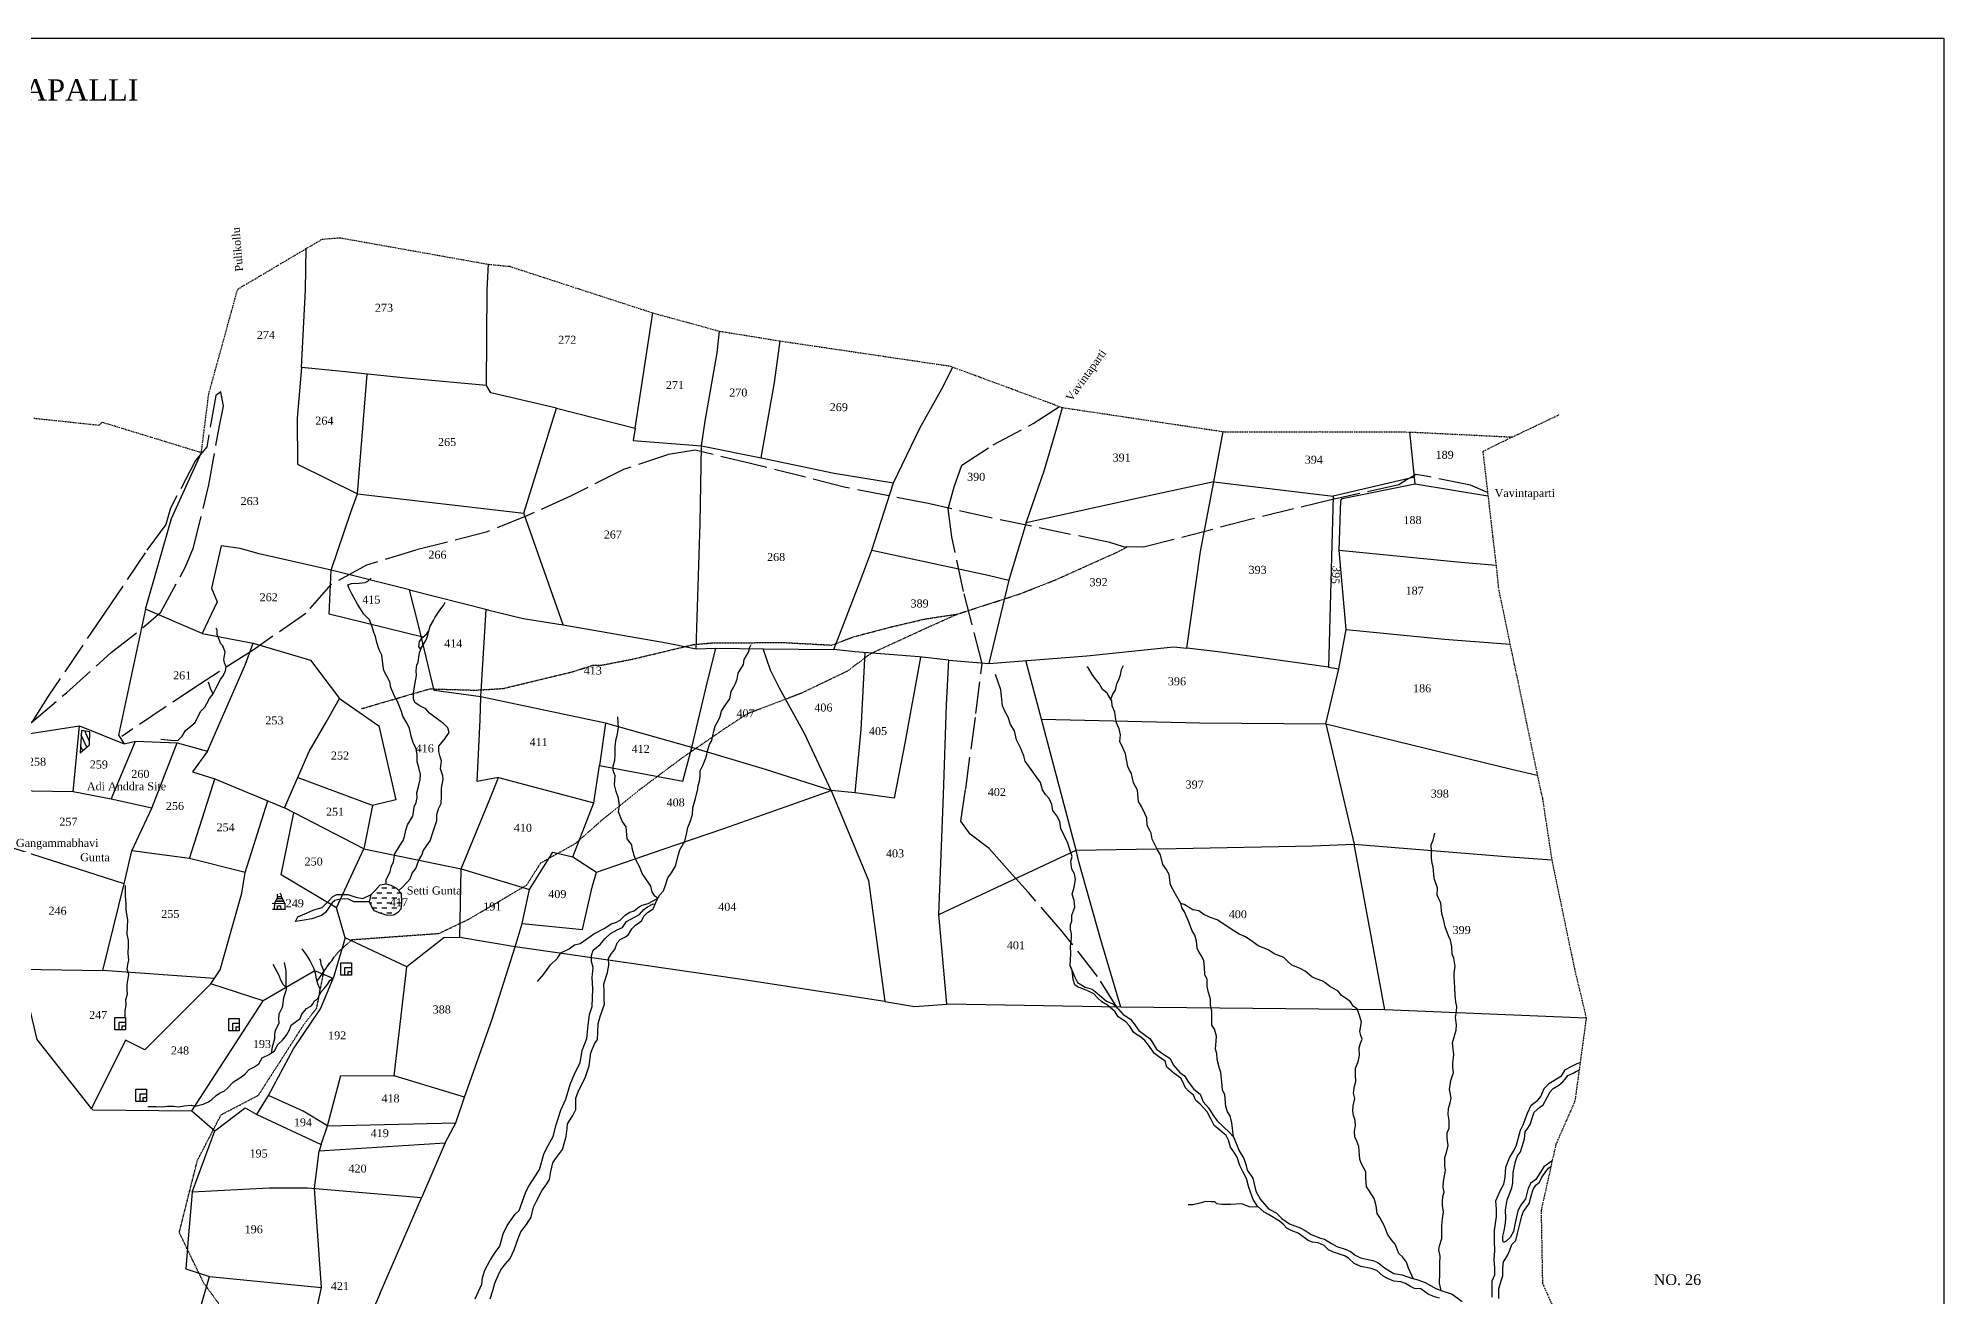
# Model space of a CAD drawing. Header units: millimetres. Extents: x 497 to 2247, y -457 to 1031.
# Drawn here: x 1532 to 2247, y 559 to 1031 of the extents above; entities that cross this region are included whole.
import ezdxf

# ---------------------------------------------------------------- set-up
doc = ezdxf.new("R2010")
doc.units = ezdxf.units.MM
doc.header["$MEASUREMENT"] = 0
for name, pattern in [('ACAD_ISO02W100', [15, 12, -3]), ('ACAD_ISO07W100', [3, 0, -3]), ('BORDER', [1.75, 0.5, -0.25, 0.5, -0.25, 0, -0.25])]:
    doc.linetypes.add(name, pattern=pattern)
for name, color, linetype in [('CARTTRACK', 30, 'ACAD_ISO02W100'), ('NALA', 4, 'Continuous'), ('SQUAREWELL', 5, 'Continuous'), ('SURVEY_BND', 7, 'Continuous'), ('SURVEY_NO', 7, 'Continuous'), ('VILLAGE_AREA', 1, 'Continuous'), ('WATER_BODY', 4, 'Continuous')]:
    doc.layers.add(name, color=color, linetype=linetype)
doc.layers.add('FOOTPATH', color=150, linetype='ACAD_ISO07W100', lineweight=30)
doc.layers.add('VILL_BOUNDARY', color=6, linetype='BORDER', lineweight=30)
doc.styles.get("Standard").update_dxf_attribs({"font": 'TIMES.TTF'})

# ---------------------------------------------------------------- blocks, each defined once
blk = doc.blocks.new('1')
at = {"layer": 'VILLAGE_AREA'}
for points in [[(1624.9, 706.69), (1623.58, 709.28), (1622.24, 709.15), (1620.96, 706.76)], [(1621.36, 707.5), (1624.51, 707.44)], [(1621.6, 707.95), (1624.24, 707.98)], [(1621.95, 708.6), (1623.92, 708.61)], [(1620.09, 706.77), (1624.9, 706.69)], [(1620.2, 704.5), (1625.09, 704.52)], [(1620.96, 706.76), (1620.94, 704.5)], [(1622.17, 704.51), (1622.13, 705.82), (1623.3, 705.84), (1623.37, 704.51)], [(1624.9, 706.69), (1624.83, 704.52)]]:
    blk.add_lwpolyline(points, dxfattribs=at)
for centre, radius, start, end in [((1622.66, 709.68), 0.676, 138.23554, 231.66174), ((1622.86, 709.6), 0.782, 335.83816, 75.50064)]:
    blk.add_arc(centre, radius, start, end, dxfattribs=at)

msp = doc.modelspace()

# ---------------------------------------------------------------- hatches: boundary and pattern name
at = {"layer": 'VILLAGE_AREA'}
h = msp.add_hatch(dxfattribs=at)
h.set_pattern_fill('ANSI31', color=256, scale=15, angle=70, style=0)
h.paths.add_polyline_path([(1527.2, 764.2), (1521.17, 765.22), (1516.02, 749.62), (1524.15, 749.87)])
h.paths.add_polyline_path([(1511.67, 756.36), (1506.33, 757.17), (1503.1, 736.14), (1507.63, 735.46)])
h.paths.add_polyline_path([(1518.44, 747.74), (1513.28, 747.68), (1512.48, 732.57), (1518.87, 732.7)])
h.paths.add_polyline_path([(1551.79, 771.06), (1548.62, 771.53), (1548.14, 763.2), (1551.62, 766.11)])
h.paths.add_polyline_path([(1475.93, 739.6), (1505.43, 739.6), (1505.43, 745.44), (1475.93, 745.44)], flags=9)
h.paths.add_polyline_path([(1505.95, 743.96), (1514.12, 743.96), (1514.12, 748.53), (1505.95, 748.53)], flags=9)
at = {"layer": 'WATER_BODY'}
h = msp.add_hatch(dxfattribs=at)
h.set_pattern_fill('DASH', color=256, scale=15, style=0)
h.paths.add_polyline_path([(1668.49, 710.56), (1666.73, 712.4), (1664.62, 713.55), (1662.88, 714.09), (1660.69, 713.63), (1658.71, 711.57), (1657.23, 709.99), (1656.67, 707.27), (1657.4, 705.64), (1658.55, 703.96), (1660.31, 703.16), (1663.22, 702.14), (1665.74, 702.33), (1667.21, 703.24), (1668.33, 704.52), (1668.63, 706.85)])
h.paths.add_polyline_path([(1663.49, 704.82), (1671.66, 704.82), (1671.66, 709.4), (1663.49, 709.4)], flags=9)

# ---------------------------------------------------------------- linework, layer by layer
msp.add_lwpolyline([(496.74, 1031.15), (2246.96, 1031.15), (2246.96, -456.9), (496.74, -456.9)], close=True)
at = {"layer": 'CARTTRACK'}
for points in [[(1529.96, 774.66), (1542.97, 785.7), (1559.81, 800.76), (1572.05, 810.34), (1578.42, 815.96), (1587.62, 832.87), (1590.66, 840.16), (1596.44, 863.63), (1600.36, 885.79), (1601.83, 893.13), (1600.85, 898.5), (1598.99, 897.14), (1595.66, 877.87), (1591.36, 872.79), (1582.05, 854.85), (1580.29, 848.79), (1572.46, 838.13), (1557.56, 815.89), (1536.41, 784.75), (1529.96, 774.66), (1527.3, 772.35), (1526.22, 769.13)], [(1937.12, 667.41), (1929.55, 679.28), (1916.36, 696.19), (1903.75, 710.74), (1896.6, 718.69), (1889.04, 727.24), (1881.89, 732.68), (1878.37, 737.51), (1880.18, 749.64), (1884.01, 777.92), (1886.32, 796.61), (1879.37, 823.62), (1875.03, 844.1), (1873.62, 854.66), (1875.84, 862.91), (1878.67, 871.02), (1890.45, 878.66), (1905.46, 886.61), (1915.32, 893.04)], [(2075.86, 860.75), (2069.41, 863.57), (2052.78, 866.85), (2049, 867.52), (2045.77, 865.63), (2042.6, 863.63), (2017.66, 858.17), (1987.3, 850.78), (1957.73, 842.96), (1946.83, 840.3), (1939.32, 840.41), (1934.23, 842.05), (1889.59, 851.23), (1866.11, 856.64), (1834.66, 862.8), (1800.03, 871.51), (1778.77, 876.63), (1768.8, 875.06), (1751.92, 869.34), (1731.97, 859.45), (1715.6, 851.96), (1700.37, 845.92), (1673.99, 839.17), (1655.55, 833.49), (1642.12, 826.28), (1632.7, 815.45), (1613.05, 801.67), (1592.87, 788.81), (1563.72, 769.32)]]:
    msp.add_lwpolyline(points, dxfattribs=at)
at = {"layer": 'FOOTPATH', "ltscale": 0.002}
for points in [[(1613.75, 537.93), (1594.46, 564.38), (1585.31, 583.32), (1592.08, 610.26), (1601.03, 627.47), (1615.04, 634.81), (1631.88, 661.04), (1636.82, 667.42), (1639.54, 681.25), (1644.96, 688.53), (1650.06, 693.11), (1682.66, 695.44), (1693.86, 700.78), (1715.63, 713.63), (1720.89, 721.93), (1733.87, 729.18), (1743.93, 738.08), (1757.7, 749.2), (1774.38, 761.66), (1789.78, 772.22), (1798.35, 777.88), (1818.71, 785.64), (1835.9, 793.9), (1844.56, 800.39), (1866.24, 810.35), (1877.06, 815.18), (1900.61, 822.81), (1913.59, 827.9), (1937.47, 838.64), (1940.79, 840.39)], [(1653.6, 779.71), (1679.2, 787.15), (1696.36, 786.65), (1706.72, 787.28), (1732.61, 793.52), (1740.35, 796), (1743.43, 796), (1755.24, 798.28), (1778.1, 803.75), (1784.65, 804.34), (1811.45, 804.54), (1830, 803.55), (1837.98, 806.62), (1852.27, 810.39), (1864.97, 813.36), (1877.06, 815.18)]]:
    msp.add_lwpolyline(points, dxfattribs=at)
at = {"layer": 'NALA'}
for points in [[(1669.8, 731.79), (1670.27, 734.1), (1670.84, 736.1), (1671.92, 737.79), (1672.85, 739.45), (1673.18, 740.84), (1673.4, 742.86), (1674.09, 744.58), (1674.48, 746.4), (1674.38, 748.16), (1675.13, 751.08), (1675.63, 753.18), (1675.77, 755.02), (1675.07, 757.68), (1674.54, 759.74), (1674.51, 762.56), (1674.09, 764.6), (1673, 766.97), (1672.36, 768.9), (1671.68, 772.27), (1670.73, 774.17), (1669.19, 776.88), (1668.69, 778.65), (1667.12, 782.34), (1666.11, 784.13), (1664.68, 787.61), (1664.29, 789.82), (1662, 794.05), (1661.77, 795.62), (1661.21, 799.82), (1660.29, 801.77), (1659.34, 804.48), (1658.89, 806.76), (1658.3, 808.22), (1657.58, 810.4), (1656.65, 813.02), (1654.55, 815.16), (1652.12, 818.88), (1649.99, 822.74), (1648.84, 825.05), (1648.56, 826.17), (1649.84, 826.64), (1652.7, 826.78), (1655.02, 827.06), (1656, 827.51), (1657.31, 828.68)], [(1667.61, 711.48), (1669.18, 712.87), (1670.53, 714.45), (1671.93, 715.85), (1672.62, 717.99), (1673.97, 719.75), (1675.17, 722.9), (1676.35, 725.04), (1676.72, 726.39), (1678.08, 728.45), (1679.33, 730.16), (1680.52, 733.71), (1681.31, 735.87), (1681.88, 737.74), (1681.91, 740.05), (1682.52, 742.13), (1683.5, 744.2), (1683.6, 746.89), (1683.65, 749.86), (1684.2, 753.32), (1684.1, 754.58), (1683.29, 757.1), (1683.68, 760.13), (1683.16, 761.68), (1682.65, 763.71), (1682.68, 765.62), (1684.91, 768.38), (1686.53, 770.8), (1685.95, 772.58), (1684.39, 774.19), (1681.68, 776.1), (1679.18, 778.09), (1677.79, 779.67), (1675.3, 780.87), (1673.69, 782), (1673.14, 783.45), (1673.07, 785.55), (1673.56, 788.01), (1674.27, 792.11), (1674.17, 793.85), (1674.36, 796.14), (1674.85, 796.98), (1675.07, 799.05), (1675.43, 800.67), (1676.01, 802.39), (1677.79, 805.33), (1678.41, 806.82), (1678.7, 808.4), (1679.41, 810.71), (1680.58, 812.78), (1681.29, 814.04), (1682.23, 815.5), (1683.42, 817.18), (1684.39, 818.4), (1684.97, 819.66)], [(1578.37, 768.33), (1583.35, 767.75), (1584.95, 767.95), (1586.44, 769.44), (1587.66, 771.59), (1589.68, 773.15), (1591.26, 774.58), (1593.3, 778.61), (1594.91, 780.31), (1595.68, 781.64), (1596.6, 783.54), (1598.03, 785.31), (1599.2, 787.53), (1600.8, 790.65), (1601.74, 791.97), (1602.62, 793.88), (1602.9, 795.45), (1602.24, 796.9), (1601.99, 798.17), (1602.27, 799.58), (1602.57, 800.88), (1601.63, 803.22), (1600.86, 804.02), (1599.53, 807.52), (1599.5, 809.15), (1599.17, 809.89)], [(1675.88, 802), (1675.11, 802.92), (1675.43, 804.92), (1676.66, 806.5), (1678.12, 807.83), (1678.83, 808.85)], [(1701.87, 558.45), (1702.86, 561.5), (1703.6, 564.35), (1704.84, 567.17), (1705.83, 569.28), (1707.77, 571.67), (1709.42, 573.56), (1710.87, 576.86), (1712.36, 581.09), (1713.43, 583.56), (1715.53, 586.32), (1717.19, 589.07), (1718.18, 592.78), (1719.42, 595.25), (1721.23, 598.92), (1723.13, 601.6), (1724.13, 603.19), (1724.58, 606.2), (1725.41, 609.38), (1726.36, 610.94), (1728.96, 614.38), (1729.62, 616.65), (1730.41, 619.29), (1730.7, 622.26), (1730.9, 624.07), (1732.85, 627.22), (1734, 629.45), (1734.05, 633.65), (1734.95, 636.46), (1736.61, 639.54), (1737.64, 641.68), (1739, 645.8), (1739.66, 650.67), (1740.94, 653.99), (1742.06, 655.68), (1742.22, 658.36), (1742.43, 661.57), (1743.13, 664.25), (1744.74, 668.89), (1744.62, 670.83), (1744.58, 673.84), (1744.49, 676.52), (1745.9, 680.75), (1746.31, 683.51), (1746.27, 685.98), (1747.43, 687.85), (1748.66, 689.46), (1749.45, 691.89), (1750.6, 693.21), (1752.63, 694.16), (1753.78, 695.03), (1754.94, 697.21), (1756.34, 698.59), (1757.95, 699.7), (1758.78, 700.32), (1759.44, 701.89), (1760.84, 703.33), (1762.95, 704.65), (1764.4, 707.97), (1765.55, 709.86), (1766.83, 711.43), (1767.66, 713.57), (1768.44, 716.34), (1769.89, 718.21), (1771.38, 720.69), (1772.53, 725.06), (1772.94, 726.83), (1774.89, 730), (1775.55, 732.68), (1776.05, 735.11), (1776.87, 737.29), (1777.7, 739.97), (1777.9, 742.53), (1778.89, 746.07), (1779.72, 749.6), (1779.89, 750.92), (1780.42, 752.53), (1780.67, 754.42), (1780.67, 756.36), (1781.66, 758.46), (1782.86, 761.54), (1783.52, 764.22), (1784.1, 766.24), (1784.97, 767.76), (1785.79, 771.27), (1786.25, 773.14), (1787.03, 774.54), (1787.94, 776.4), (1788.56, 778.83), (1789.59, 780.36), (1791.7, 783.42), (1792.19, 786.14), (1793.1, 787.67), (1793.89, 789.15), (1794.5, 790.8), (1794.92, 793.03), (1796.82, 796.32), (1797.15, 798.13), (1797.85, 799.37), (1798.72, 800.85), (1799.29, 802.83), (1799.79, 803.82)], [(2047.98, 565.99), (2047.43, 567.18), (2046.19, 569.9), (2045.42, 572.13), (2043.96, 574.14), (2042.6, 575.47), (2041.18, 578.88), (2039.72, 580.71), (2038.33, 582.69), (2037.24, 585.69), (2035.44, 588.97), (2034.45, 590.4), (2034.11, 593.32), (2033.36, 596.09), (2031.33, 599.16), (2030.49, 600.44), (2030.19, 603.73), (2030.15, 606.01), (2028.41, 609.32), (2027.92, 610.8), (2027.55, 615.51), (2026.81, 617.49), (2026.08, 619.18), (2025.98, 621.28), (2026.32, 623.32), (2026.2, 625.33), (2025.64, 627.2), (2025.37, 628.9), (2025.47, 630.84), (2026.03, 633.58), (2025.64, 635.6), (2025.91, 638.15), (2026.47, 639.89), (2026.4, 642.59), (2026.37, 644.87), (2027.37, 647.34), (2027.88, 649.8), (2027.76, 652.49), (2028.27, 654.29), (2028.83, 655.74), (2028.39, 657.18), (2027.98, 658.64), (2028.56, 662.35), (2027.54, 665.36), (2026.93, 667.16), (2025.57, 668.1), (2024.43, 669.76), (2022.92, 670.92), (2021.06, 672.11), (2019.82, 673.76), (2016.56, 675.66), (2015.41, 676.51), (2014.1, 677.58), (2011.54, 678.43), (2009.96, 679.21), (2007.47, 681.33), (2005.4, 682.45), (2002.51, 683.54), (2001.07, 684.83), (1999.44, 686.43), (1995.78, 687.83), (1993.81, 689.22), (1992.13, 689.95), (1989.82, 690.82), (1987.83, 692.3), (1985.08, 694.1), (1982.71, 695.19), (1980.71, 696.4), (1974.41, 700.51), (1971.65, 701.55), (1969.53, 702.52), (1967.63, 703.93), (1965.32, 704.29), (1963.69, 705.34), (1962.04, 706.31), (1960.84, 706.72), (1958.8, 710.21), (1956.97, 713.61), (1956.41, 717.54), (1955.39, 719.53), (1954.13, 721.31), (1953.22, 724.94), (1952.08, 726.81), (1950.04, 730.77), (1949.76, 733.07), (1949.16, 734.05), (1948.28, 735.89), (1948.11, 738.81), (1947.4, 740.39), (1946.14, 743.03), (1944.92, 744.9), (1944.56, 749.17), (1943.1, 751.96), (1942.29, 755.35), (1941.56, 756.62), (1940.98, 758), (1940.47, 760.67), (1940.12, 762.8), (1939.25, 764.72), (1938.03, 767.4), (1938.27, 769.89), (1937.67, 772.15), (1936.72, 774.36), (1936.3, 776.39), (1936.06, 778.38), (1935.13, 780.74), (1935.01, 782.62), (1934.06, 784.01), (1933.26, 785.49), (1931.51, 786.95), (1930.26, 789.17), (1928.56, 791.19), (1927.61, 792.58), (1926.25, 794.91), (1925.64, 795.35)], [(1934.54, 783.31), (1935.3, 785.15), (1936.34, 786.62), (1936.8, 789.03), (1937.66, 790.67), (1938.18, 792.44), (1938.64, 794.36), (1939.31, 795.89)], [(1598.03, 785.31), (1597.08, 786.93), (1596.29, 789.61)], [(1919.37, 683.31), (1919.43, 685.51), (1919.6, 687.77), (1919.43, 690.54), (1919.82, 693.56), (1919.86, 695.24), (1919.43, 697.07), (1919.43, 698.69), (1919.95, 700.06), (1919.99, 702.27), (1921.14, 705.32), (1920.89, 707.75), (1920.12, 710.18), (1920.84, 712.73), (1921.4, 715.63), (1920.97, 717.84), (1920.03, 719.59), (1919.56, 722.57), (1920.08, 724.31), (1919.27, 726.91), (1918.5, 729.3), (1917.09, 732.19), (1915.85, 734.79), (1915.43, 737.41), (1914.36, 739.5), (1912.83, 741.59), (1912.53, 743.72), (1911.42, 746.02), (1910.1, 747.59), (1908.94, 749.34), (1908.26, 752.09), (1905.36, 756.05), (1902.46, 760.01), (1901.98, 762.08), (1900.75, 764.97), (1899.21, 768), (1898.49, 771.45), (1896.95, 773.84), (1896.14, 776.54), (1894.94, 778.58), (1894.01, 780.75), (1893.32, 786.74), (1891.4, 792.49)], [(1719.67, 677.42), (1721.95, 680.15), (1724.54, 683.72), (1727.12, 686.17), (1728.38, 688.17), (1731.49, 689.72), (1733.46, 691.19), (1735.61, 691.62), (1739.36, 694.26), (1740.71, 695.31), (1744.86, 697.4), (1747.27, 699.05), (1749.24, 699.72), (1750.59, 700.37), (1752.5, 702.27), (1754.28, 703.35), (1755.85, 703.96), (1757.73, 705.43), (1758.9, 706.02), (1761.12, 706.61), (1762.78, 707.57), (1764.79, 708.62), (1763.58, 709.37), (1762.63, 710.99), (1762.16, 713.19), (1759.72, 716.65), (1758.84, 717.93), (1757.96, 720.27), (1756.57, 722.74), (1755.9, 724.7), (1755.12, 727.36), (1755.05, 728.71), (1753.26, 730.94), (1752.82, 735.37), (1751.36, 737.5), (1749.94, 740.98), (1750.38, 743.34), (1750.01, 746.18), (1749.16, 748.61), (1748.52, 751.18), (1748.69, 754.48), (1748.01, 756.51), (1748.01, 758.2), (1748.58, 760.36), (1748.72, 762.39), (1748.79, 763.89), (1748.79, 765.65), (1749.16, 768.39), (1749.46, 769.71), (1749.94, 772.48), (1749.8, 776.69)], [(1662.88, 714.09), (1662.92, 715.52), (1663.44, 716.72), (1664.4, 718.53), (1664.72, 720.36), (1665.68, 722.32), (1666.12, 725.28), (1667.92, 728.19), (1669.28, 730.23), (1669.8, 731.79)], [(2058.42, 561.6), (2057.82, 564.36), (2057.94, 568.03), (2057.94, 571.76), (2058.09, 574.47), (2057.63, 576.77), (2057.84, 578.35), (2058.72, 580.99), (2058.72, 583.28), (2058.65, 585.92), (2058.97, 588.48), (2059.32, 591.01), (2058.97, 593.36), (2058.94, 594.84), (2059.08, 596.74), (2059.61, 598.36), (2059.18, 600.26), (2059.29, 602.4), (2060.11, 606.62), (2059.86, 608.13), (2059.84, 611.45), (2060.51, 613.35), (2061.05, 615.97), (2060.7, 618.67), (2060.75, 620.65), (2061.42, 622.41), (2061.47, 625.26), (2061.1, 627.58), (2061.23, 629.81), (2061.82, 631.86), (2062.19, 633.66), (2061.79, 635.85), (2061.6, 636.97), (2062.11, 640.3), (2063.03, 643.26), (2062.81, 645.16), (2062.78, 646.81), (2063.18, 650.03), (2062.96, 652.21), (2062.76, 654.41), (2063.4, 657.08), (2064.05, 659.13), (2064.27, 661.18), (2063.78, 663.97), (2064.25, 666.14), (2064.37, 667.99), (2063.95, 669.62), (2063.7, 672.26), (2063.6, 675.13), (2063.3, 679.17), (2063.3, 680.53), (2063.7, 683.15), (2063.18, 686.22), (2062.58, 687.68), (2062.49, 690.45), (2062.02, 692.96), (2061.2, 694.51), (2059.91, 697.97), (2059.34, 700.73), (2058.65, 702.81), (2058.3, 706.76), (2056.96, 709.79), (2057.04, 712.51), (2056, 715.7), (2055.65, 717.45), (2055.43, 720.43), (2055.06, 721.67), (2054.89, 723.74), (2054.89, 726.06), (2054.74, 728.6), (2055.41, 730.38), (2056.05, 733.08)], [(1564.96, 664.05), (1564.96, 666.34), (1565.41, 668.71), (1565.23, 670.51), (1565.9, 672.75), (1565.81, 674.13), (1565.81, 676.24), (1566.44, 679.98), (1565.72, 682.08), (1565.99, 683.74), (1566.44, 685.4), (1566.08, 688), (1566.22, 690.64), (1566.31, 692.82), (1565.77, 695.1), (1565.86, 697.97), (1565.99, 700.57), (1565.41, 704.13), (1565.41, 706.68), (1565.14, 709.41), (1565.19, 713.4)], [(1656.67, 707.27), (1654.04, 707.32), (1650.81, 707.27), (1648.55, 708.35), (1645.57, 708.3), (1643.62, 707.73), (1642.6, 706.91), (1640.08, 703.27), (1638.65, 702.15), (1635, 700.97), (1632.13, 700.41), (1628.9, 699.89), (1629.82, 701.69), (1633.21, 703.22), (1635.77, 704.3), (1638.85, 705.22), (1641.47, 707.73), (1642.9, 709.32), (1644.44, 710.04), (1646.19, 710.09), (1648.55, 710.09), (1651.52, 709.01), (1654.19, 708.5), (1657.23, 709.99)], [(1696.21, 558.42), (1698.79, 563.89), (1698.99, 566.31), (1699.88, 569.14), (1701.81, 572.7), (1703.75, 575.77), (1705.48, 578.2), (1706.78, 582.76), (1708.22, 585.93), (1711.2, 590.14), (1712.78, 591.57), (1715.11, 598.21), (1716.15, 600.34), (1718.93, 604.57), (1720.37, 606.94), (1722.05, 612.69), (1723.1, 615.02), (1725.47, 619.3), (1726.66, 623.61), (1728.35, 629.11), (1730.29, 633.34), (1731.92, 638.84), (1733.66, 643.05), (1735.65, 646.95), (1736.39, 651.5), (1738.18, 656.06), (1738.68, 661.04), (1739.12, 665.05), (1740.11, 668.07), (1740.31, 674.7), (1740.17, 678.86), (1740.46, 682.67), (1739.87, 684.85), (1739.87, 687.18), (1740.51, 689.21), (1743.09, 691.31), (1744.98, 693.49), (1747.01, 695.37), (1749.44, 696.8), (1751.47, 697.65), (1752.96, 699.87), (1757.88, 702.57), (1759.51, 704.45), (1760.9, 705.39), (1762.99, 706.48), (1763.67, 706.31)], [(1980.59, 619.13), (1979.91, 624.42), (1979.39, 627.06), (1978.4, 628.49), (1977.77, 630.59), (1977.39, 634.93), (1976.5, 636.82), (1976.18, 639.62), (1975.86, 643.31), (1975.32, 644.84), (1974.48, 648.19), (1974.32, 650.4), (1973.86, 652.02), (1974.07, 655.01), (1974.23, 656.92), (1973.42, 659.54), (1972.53, 661.02), (1972.53, 662.67), (1972.45, 664.92), (1972.45, 666.3), (1971.94, 668.67), (1971.99, 670.77), (1971.23, 673.27), (1970.69, 675.54), (1970.72, 678.13), (1969.8, 679.99), (1969.75, 682.67), (1969.53, 685.29), (1968.45, 687.12), (1967.34, 689.09), (1966.91, 689.93), (1966.69, 692.48), (1966.15, 694.75), (1964.91, 696.72), (1964.02, 699.47), (1962.88, 702.02), (1962.26, 703.55), (1961.24, 705.15), (1960.84, 706.72)], [(1573.55, 630.52), (1576.69, 630.52), (1578.59, 630.43), (1580.9, 630.69), (1583.24, 630.72), (1585.17, 630.4), (1587.03, 630.84), (1589.88, 631.05), (1591.3, 630.64), (1594.29, 631.46), (1596.07, 632.2), (1597.54, 633.13), (1599.11, 634.64), (1600.38, 635.56), (1602.22, 636.45), (1603.43, 637.45), (1605.66, 639.76), (1608.99, 641.88), (1609.99, 642.79), (1611.54, 644.36), (1613.25, 645.28), (1615.12, 646.55), (1616.37, 648.77), (1618.98, 650.09), (1621.03, 651.39), (1622.27, 653.73), (1623.99, 655.36), (1625.56, 657.3), (1626.66, 659.31), (1627.25, 661.03), (1628.82, 662.12), (1630.6, 663.57), (1631.22, 665.2), (1632.97, 667.27), (1634.93, 668.33), (1635.37, 669.1), (1635.96, 670.19), (1637.09, 670.87), (1637.71, 672.06), (1638.16, 674.57), (1637.25, 676.6), (1636.72, 678.4), (1636.4, 680.48), (1635.76, 682.44), (1634.22, 685.42), (1632.99, 687.39), (1631.39, 689.68)], [(1636.98, 677.5), (1638.75, 680.08), (1640.33, 682.42), (1641.6, 684.27), (1642.45, 685.18), (1643.42, 686.68)], [(1620, 650.74), (1620.1, 652.43), (1621.18, 656.06), (1621.14, 657.51), (1621.36, 659.14), (1622.7, 661.74), (1622.62, 663.15), (1622.81, 665.34), (1624, 667.76), (1624.3, 669.17), (1624.56, 671.43), (1625.45, 674.38), (1625.41, 676.86), (1625.34, 679.6), (1625.34, 681.45), (1624.82, 684.53)], [(1625.44, 675.12), (1624.22, 676.23), (1623.44, 677.86), (1622.67, 679.97), (1621.44, 682.12), (1620.51, 683.82)], [(1639.54, 681.25), (1639.01, 682.66), (1638.57, 683.75), (1638.42, 685.27), (1637.98, 685.92)], [(2057.81, 558.65), (2055.91, 559.22), (2053.54, 560.19), (2050.82, 562.19), (2048.44, 562.36), (2046.96, 563.01), (2045.12, 564.13), (2043.28, 564.82), (2040.71, 565.07), (2038.37, 566), (2036.67, 566.87), (2035.44, 567.99), (2034.29, 569.03), (2032.27, 569.83), (2031, 570.11), (2028.33, 570.55), (2025.81, 571.66), (2023.75, 573.65), (2022.23, 574.55), (2018.1, 575.87), (2016.19, 576.81), (2014.57, 578.4), (2012.4, 579.41), (2010.2, 579.66), (2008.58, 580.27), (2007.13, 581.39), (2004.82, 583.05), (2002.26, 584.09), (2000.64, 584.89), (1999.26, 586.36), (1997.86, 587.52), (1993.76, 589.99), (1992.06, 590.93), (1989.6, 593.16), (1987.98, 595.72), (1986.36, 600.19), (1985.45, 603.53), (1984.23, 605.94), (1982.93, 608.39), (1981.95, 611.53), (1980.69, 613.55), (1979.5, 615.31), (1978.78, 617.98), (1977.8, 619.63), (1975.46, 621.65), (1973.33, 623.42), (1972.1, 625.94), (1970.73, 628.58), (1968.12, 631.41), (1966.43, 632.82), (1965.56, 634.73), (1963.68, 636.31), (1962.56, 637.57), (1961.52, 640.06), (1960.8, 641.11), (1958.16, 643.08), (1955.63, 645.24), (1955.02, 647.58), (1952.49, 649.35), (1950.94, 650.4), (1948.73, 653.56), (1947.36, 655.25), (1945.88, 656.51), (1943.89, 657.77), (1943.06, 658.39), (1941.65, 660.76), (1940.21, 662.24), (1937.39, 664.12), (1936.2, 666.06), (1933.38, 668.58), (1931.18, 669.77), (1929.56, 671.25), (1928.18, 672.8), (1926.52, 673.7), (1924.14, 674.67), (1922.08, 675.43), (1921.11, 676.12), (1920.46, 678.13), (1920.1, 681.56), (1919.37, 683.31), (1921.03, 679.35), (1922.16, 677.1), (1925.01, 675.3), (1927.61, 674.58), (1929.45, 673.03), (1932.92, 670.09), (1935.34, 669.01), (1937.47, 667.1), (1939.2, 665.01), (1941.94, 663.35), (1943.17, 661.69), (1945.09, 659.03), (1947.47, 657.3), (1949.31, 655.89), (1951.73, 651.99), (1954.44, 650.05), (1956.79, 648.53), (1957.94, 646.15), (1960.51, 643.32), (1962.17, 642.02), (1963.72, 639.71), (1965.74, 637.05), (1968.09, 635.21), (1969.17, 632.35), (1971.27, 630), (1972.89, 627.48), (1974.44, 625.17), (1979.07, 620.79), (1980.59, 619.13), (1982.68, 613.91), (1984.46, 611), (1985.39, 608.44), (1985.75, 606.64), (1987.85, 603.64), (1989, 598.82), (1990.66, 595.65), (1993.73, 592.16), (1996.58, 590.64), (1998.71, 588.59), (2001.64, 586.52), (2005.61, 585.08), (2007.41, 583.99), (2009.72, 582.52), (2013.19, 581.15), (2014.74, 580.75), (2017.31, 579.22), (2019.37, 578.07), (2022.51, 577.06), (2024.46, 576.12), (2026.16, 574.86), (2028.21, 573.78), (2032.89, 572.78), (2034.73, 572.03), (2037.15, 570.01), (2040.72, 567.92), (2043.86, 567.41), (2047.29, 566.15), (2049.31, 565.68), (2052.45, 564.49), (2056.43, 562.25), (2058.42, 561.6), (2062.61, 560.19), (2066.36, 557.38)], [(1637.71, 672.06), (1638.49, 673.58), (1639.66, 674.77), (1640.85, 676.33), (1641.82, 677.83), (1642.87, 678.61)], [(2077.56, 559.02), (2077.56, 565.14), (2078.54, 567.44), (2078.54, 569.9), (2078.28, 573.21), (2078.54, 576.47), (2078.46, 580.3), (2078.5, 584.09), (2079.15, 589.3), (2079.22, 592.08), (2078.93, 595.14), (2080.74, 599.16), (2082, 601.47), (2082.47, 603.96), (2082.76, 607.85), (2084.14, 611.26), (2085.55, 613.75), (2086.52, 615.73), (2088.22, 621.73), (2089.16, 623.72), (2089.92, 625.7), (2090.85, 628.08), (2092.23, 630.98), (2094.72, 632.93), (2095.8, 634.26), (2097.14, 637.33), (2099.05, 639.24), (2101.73, 640.88), (2103.57, 642.1), (2105.08, 644.45), (2107.46, 645.67), (2109.49, 646.61), (2110.57, 647.04)], [(2100.08, 610.18), (2096.96, 607.89), (2093.94, 603.22), (2092.11, 601.85), (2091.14, 599.86), (2090.12, 595.93), (2088.28, 593.6), (2087.15, 591.44), (2086.16, 586.95), (2085.58, 583.67), (2084.36, 581.46), (2082.79, 580.09), (2081.79, 579.51), (2081.52, 580.26), (2081.52, 581.91), (2082.12, 583.95), (2082.63, 586.8), (2082.72, 588.73), (2082.52, 591.76), (2083.19, 595.59), (2083.95, 597.43), (2085.01, 599.99), (2085.35, 601.86), (2085.46, 605.83), (2086.32, 609.97), (2087.06, 612.08), (2088.23, 613.58), (2088.88, 615.57), (2089.66, 618.38), (2089.92, 621.02), (2090.65, 622.1), (2091.79, 623.76), (2092.58, 626.14), (2093.32, 628.44), (2095.47, 630.32), (2096.72, 631.16), (2098.29, 634.14), (2099.34, 636.07), (2100.49, 637.31), (2102.56, 638.51), (2104.02, 639.73), (2104.98, 640.84), (2105.98, 642.2), (2107.91, 643.02), (2109.22, 643.81), (2110.18, 644.22)], [(2080.12, 558.61), (2080.05, 560.4), (2080.05, 562.2), (2080.94, 565.12), (2081.56, 567.07), (2081.63, 569.92), (2081.78, 572.27), (2083.36, 574.67), (2084.17, 576.72), (2084.9, 578.74), (2086.48, 580.31), (2087.14, 582.95), (2088.09, 586.89), (2088.72, 589.6), (2089.27, 591.17), (2090.55, 592.9), (2091.43, 594.14), (2092.28, 597.43), (2093.01, 599.44), (2094, 601.02), (2095.36, 602.23), (2096.13, 603.84), (2097.67, 606.22), (2098.7, 607.43), (2099.61, 608.07)], [(1989.97, 592.83), (1986.5, 592.95), (1983.67, 594), (1979.54, 593.84), (1976.16, 593.84), (1974.35, 594.06), (1973.62, 594.76), (1972.18, 594.83), (1970.21, 594.86), (1967.94, 594.35), (1965.36, 593.62), (1963.58, 593.71)]]:
    msp.add_lwpolyline(points, dxfattribs=at)
at = {"layer": 'SQUAREWELL'}
for points in [[(1645.89, 684.41), (1649.83, 684.41), (1649.83, 679.79), (1645.89, 679.79)], [(1647.43, 682.61), (1649.83, 682.61), (1649.83, 679.79), (1647.43, 679.79)], [(1648.66, 681.22), (1649.83, 681.22), (1649.83, 679.79), (1648.66, 679.79)], [(1561.17, 663.92), (1565.1, 663.92), (1565.1, 659.3), (1561.17, 659.3)], [(1562.71, 662.12), (1565.1, 662.12), (1565.1, 659.3), (1562.71, 659.3)], [(1563.94, 660.73), (1565.1, 660.73), (1565.1, 659.3), (1563.94, 659.3)], [(1603.85, 663.59), (1607.79, 663.59), (1607.79, 658.97), (1603.85, 658.97)], [(1605.39, 661.79), (1607.79, 661.79), (1607.79, 658.97), (1605.39, 658.97)], [(1606.62, 660.4), (1607.79, 660.4), (1607.79, 658.97), (1606.62, 658.97)], [(1569.04, 637.09), (1572.98, 637.09), (1572.98, 632.47), (1569.04, 632.47)], [(1570.58, 635.29), (1572.98, 635.29), (1572.98, 632.47), (1570.58, 632.47)], [(1571.81, 633.9), (1572.98, 633.9), (1572.98, 632.47), (1571.81, 632.47)]]:
    msp.add_lwpolyline(points, close=True, dxfattribs=at)
at = {"layer": 'SURVEY_BND'}
for points in [[(1700.45, 900.94), (1670.41, 903.64), (1643.91, 906.36), (1631.09, 907.65), (1632.58, 936.76), (1632.84, 952.21)], [(1726.75, 892.45), (1702.11, 898.11), (1700.45, 900.94), (1700.73, 936.7), (1701.21, 946.36)], [(1756.19, 884.89), (1762.86, 928.12)], [(1781.17, 878.25), (1782.54, 887.5), (1786.97, 913.16), (1787.86, 921.28)], [(1803.52, 873.74), (1808.48, 902), (1810.59, 917.59)], [(1631.09, 907.65), (1629.5, 888.58), (1629.64, 871.45), (1652.12, 860.26), (1655.77, 905.14)], [(1845.01, 839.09), (1853.08, 864.34), (1862.97, 884.83), (1871.2, 899.64), (1875.38, 907.79)], [(1729.27, 811.15), (1714.45, 852.98), (1726.75, 892.45), (1756.19, 884.89), (1755.54, 880.28), (1781.17, 878.25)], [(1973.22, 864.78), (1946.55, 859.05), (1902.89, 849.42), (1909.68, 869.3), (1914.29, 885.06), (1916.46, 892.62)], [(1973.22, 864.78), (1976.69, 883.62)], [(2048.68, 864.03), (2046.77, 883.45)], [(1593.94, 807.87), (1572.7, 817.07), (1582.43, 851.06), (1593.6, 875.77)], [(1779.06, 802.13), (1780.64, 849.1), (1781.17, 878.25), (1803.52, 873.74), (1830.88, 868.03), (1853.08, 864.34)], [(2016.16, 795.33), (1974.87, 800.97), (1963.07, 802.39), (1968.27, 838.62), (1973.22, 864.78), (2017.96, 859.42)], [(2048.43, 866.5), (2017.96, 859.42), (2016.16, 795.33), (2020.14, 794.67)], [(1671.69, 824.27), (1642.27, 831.67), (1649.68, 853.34), (1652.12, 860.26)], [(1652.12, 860.26), (1714.45, 852.98)], [(2020.23, 839.11), (2020.9, 857.72), (2021.35, 858.47), (2048.68, 864.03), (2076.01, 859.49)], [(1902.89, 849.42), (1896.39, 827.93), (1888.87, 796.68), (1925.58, 799.54), (1958.09, 802.85), (1963.07, 802.39)], [(1642.27, 831.67), (1615.22, 837.82), (1608.11, 839.72), (1601.06, 840.78), (1597.4, 824.87), (1599.51, 819.83), (1593.94, 807.87), (1613.04, 804.28), (1634.48, 797.89), (1645.33, 783.53), (1660.07, 773.3), (1666.49, 745.58), (1657.75, 743.35), (1654.45, 727.18), (1691.04, 719.61)], [(1873.87, 797.95), (1862.71, 799.1), (1838.67, 801.08), (1830.78, 801.89), (1840.47, 827.13), (1845.01, 839.09), (1888.62, 829.72), (1896.39, 827.93)], [(2022.86, 809.37), (2020.23, 839.11), (2065.89, 834.68), (2079.02, 833.56)], [(1676.66, 806.5), (1641.45, 815.09), (1642.27, 831.67)], [(1698.42, 784.13), (1680.89, 786.47), (1675.09, 810.57), (1671.69, 824.27), (1701.27, 816.72)], [(1572.7, 817.07), (1562.5, 769.73), (1564.65, 766.58), (1568.85, 767.59), (1584.56, 766.89), (1595.85, 763.76), (1610.15, 796.37), (1613.04, 804.28)], [(1745.18, 774.24), (1698.42, 784.13), (1700.38, 816.94), (1714.22, 813.56), (1729.27, 811.15), (1767.99, 804.38), (1779.06, 802.13), (1786.53, 802.46)], [(2015.19, 774.03), (2020.14, 794.67), (2022.86, 809.37), (2059.73, 805.76), (2084.26, 803.93)], [(1829.75, 749), (1805.06, 756.93), (1777.46, 765.2), (1782.85, 787.73), (1786.53, 802.46), (1804.26, 802.12)], [(1838.68, 748.12), (1829.75, 749), (1819.88, 770.12), (1810.42, 787.4), (1807.04, 794.15), (1804.26, 802.12), (1830.78, 801.89)], [(1863.24, 799.04), (1857.4, 766.72), (1853.33, 746.21), (1838.68, 748.12), (1841.02, 771.96), (1842.5, 800.77)], [(1870.13, 702.49), (1871.89, 747.38), (1873.03, 781.15), (1873.87, 797.95), (1888.87, 796.68)], [(1908.57, 775.74), (1902.74, 797.76)], [(1595.85, 763.76), (1590.29, 755.97), (1598.64, 753.39), (1624.8, 742.47), (1634.01, 763.7), (1640.38, 774.71), (1645.33, 783.53)], [(1705, 753.85), (1697.04, 752.45), (1698.16, 775.49), (1698.42, 784.13)], [(1545.57, 748.57), (1522.34, 748.91), (1514.49, 748.71), (1522.88, 769.43), (1547.84, 773.27)], [(1559.71, 745.8), (1545.57, 748.57), (1547.84, 773.27), (1564.65, 766.58)], [(1777.46, 765.2), (1745.18, 774.24), (1742.9, 758.45)], [(1921.62, 726.64), (1908.57, 775.74), (1967.98, 774.43), (2015.19, 774.03), (2025.79, 728.93)], [(2015.19, 774.03), (2084.85, 756.98), (2094.51, 754.72)], [(1575.05, 742.43), (1559.71, 745.8), (1568.85, 767.59)], [(1589.12, 723.48), (1567.51, 726.41), (1575.05, 742.43), (1584.56, 766.89)], [(1732.86, 724.19), (1740.78, 744.35), (1742.9, 758.45), (1774.13, 752.59), (1777.46, 765.2)], [(1610.05, 718.32), (1589.12, 723.48), (1595.82, 744.34), (1598.64, 753.39)], [(1629.76, 753.92), (1658.05, 743.43)], [(1691.04, 719.61), (1701.76, 745.84), (1705, 753.85), (1740.78, 744.35)], [(1564.58, 714), (1523.01, 727.38), (1522.34, 748.91)], [(1647.47, 693.78), (1643.06, 678.53), (1636.08, 681.46), (1616.77, 670.15), (1597.17, 676.52), (1600.68, 681.78), (1608.76, 710.52), (1610.05, 718.32), (1618.45, 745.12)], [(1849.83, 669.92), (1795.39, 678.25), (1751.36, 684.67), (1711.24, 690.4), (1713.91, 699.22), (1736.45, 696.92), (1740.16, 712.76), (1741.77, 718.42), (1766.71, 727.02), (1789.54, 734.73), (1814.93, 743.84), (1829.75, 749)], [(1829.75, 749), (1843.7, 715.31), (1849.83, 669.92), (1860.98, 667.99), (1873.12, 668.95)], [(1644.25, 705.02), (1623.51, 717.4), (1628.3, 740.67)], [(1654.45, 727.18), (1624.8, 742.47)], [(2037.36, 666.73), (1938.3, 667.84), (1930.86, 693.07), (1922.56, 722.26), (1921.62, 726.64), (1959.14, 727.23), (2010.19, 728.34), (2025.79, 728.93)], [(2112.85, 663.7), (2037.36, 666.73), (2027.81, 718.19), (2025.79, 728.93), (2084.36, 724.16), (2099.94, 722.98)], [(1598.51, 678.52), (1556.61, 681.53), (1564.58, 714), (1567.51, 726.41)], [(1690.45, 693.93), (1684.56, 693.74), (1670.67, 682.86), (1647.47, 693.78), (1644.25, 705.02), (1654.45, 727.18)], [(1713.91, 699.22), (1716.62, 711.94), (1725.37, 725.94), (1732.86, 724.19), (1741.77, 718.42)], [(1938.3, 667.84), (1873.12, 668.95), (1870.13, 702.49), (1921.62, 726.64)], [(1711.24, 690.4), (1690.45, 693.93), (1691.04, 719.61), (1716.62, 711.94)], [(1692.28, 634.03), (1702.64, 663.31), (1711.24, 690.4)], [(1552.45, 629.83), (1531.99, 655.61), (1525.83, 682.06), (1556.61, 681.53)], [(1640.92, 623.33), (1645.83, 642.17), (1665.87, 642.04), (1670.67, 682.86)], [(1597.17, 676.52), (1572.42, 651.73), (1565.16, 655.36), (1552.45, 629.83), (1552.91, 629.3), (1590.03, 628.87), (1616.77, 670.15)], [(1590.03, 628.87), (1598.64, 621.45), (1610.06, 630.06), (1614.39, 627.49), (1618.73, 634.68), (1628.15, 652.16), (1638.22, 667.18), (1643.06, 678.53)], [(1640.92, 623.33), (1688.94, 624.48), (1692.28, 634.03), (1665.87, 642.04)], [(1614.39, 627.49), (1638.52, 616.27), (1640.92, 623.33), (1631.76, 628.76), (1618.73, 634.68)], [(1638.52, 616.27), (1637.75, 613.98), (1685.05, 616.93), (1688.94, 624.48)], [(1685.05, 616.93), (1676.17, 596.24), (1633.38, 599.97), (1619, 599.9), (1590.15, 598.46), (1598.64, 621.45)], [(1635.97, 599.75), (1637.75, 613.98)], [(1590.15, 598.46), (1588.67, 580.89), (1587.71, 569.64), (1596.63, 566.76), (1638.62, 562.65)], [(1638.62, 562.65), (1635.97, 599.75)], [(1660.63, 560.5), (1676.17, 596.24)], [(1628.28, 524.62), (1590.97, 529.51), (1591.62, 549.49), (1596.63, 566.76)], [(1660.63, 560.5), (1648.55, 532.82), (1641.94, 522.22), (1641.94, 522.22), (1628.28, 524.62), (1636.43, 552.24), (1638.62, 562.65)]]:
    msp.add_lwpolyline(points, dxfattribs=at)
at = {"layer": 'VILL_BOUNDARY'}
for points in [[(1530.75, 888.64), (1555.27, 886.03), (1556.48, 887.14), (1593.6, 875.77), (1596.35, 897.66), (1607.21, 937.02), (1638.82, 955.75), (1645.45, 956.31), (1701.21, 946.36), (1709.16, 945.58), (1762.86, 928.12), (1787.86, 921.28), (1810.59, 917.59), (1874.3, 908.19), (1916.46, 892.62), (1977.27, 883.53), (2012.95, 883.58), (2046.77, 883.45), (2085.1, 881.58), (2074.08, 876.07), (2079.02, 833.56), (2080.03, 824.11), (2086.67, 792.46), (2094.3, 755.68), (2096.43, 746.01), (2099.94, 722.98), (2108.46, 682.12), (2112.85, 663.7), (2108.59, 632.57), (2101.45, 616.3), (2095.93, 591.59), (2096.43, 564.27), (2105.58, 543.69)], [(2085.1, 881.58), (2102.7, 889.96)]]:
    msp.add_lwpolyline(points, dxfattribs=at)
at = {"layer": 'VILLAGE_AREA'}
msp.add_lwpolyline([(1548.14, 763.2), (1551.62, 766.11), (1551.79, 771.06), (1548.62, 771.53), (1548.14, 763.2)], dxfattribs=at)
at = {"layer": 'WATER_BODY'}
msp.add_lwpolyline([(1668.33, 704.52), (1667.21, 703.24), (1665.74, 702.33), (1663.22, 702.14), (1660.31, 703.16), (1658.55, 703.96), (1657.4, 705.64), (1656.67, 707.27), (1657.23, 709.99), (1658.71, 711.57), (1660.69, 713.63), (1662.88, 714.09), (1664.62, 713.55), (1666.73, 712.4), (1668.49, 710.56), (1668.63, 706.85), (1668.33, 704.52)], dxfattribs=at)

# ---------------------------------------------------------------- block references
at = {"layer": 'VILLAGE_AREA'}
msp.add_blockref('1', (0, 0), dxfattribs=at)

# ---------------------------------------------------------------- texts
at = {"layer": 'SURVEY_NO'}
for s, height, p in [('KHAMBHALAPALLI', 8, (1457.24, 1007.72)), ('273', 3, (1658.67, 928.54)), ('274', 3, (1614.4, 918.37)), ('272', 3, (1727.38, 916.53)), ('271', 3, (1767.79, 899.6)), ('270', 3, (1791.52, 896.76)), ('269', 3, (1829.2, 891.27)), ('264', 3, (1636.31, 886.2)), ('265', 3, (1682.33, 878.19)), ('391', 3, (1935.25, 872.37)), ('394', 3, (2007.31, 871.57)), ('189', 3, (2056.36, 873.39)), ('390', 3, (1880.71, 865.15)), ('263', 3, (1608.3, 856.06)), ('Vavintaparti', 3, (2078.51, 859.06)), ('188', 3, (2044.32, 848.94)), ('267', 3, (1744.48, 843.51)), ('266', 3, (1678.71, 835.94)), ('268', 3, (1805.7, 835.09)), ('393', 3, (1986.23, 830.27)), ('262', 3, (1615.44, 820.01)), ('415', 3, (1653.94, 819.13)), ('392', 3, (1926.62, 825.66)), ('187', 3, (2045.12, 822.47)), ('389', 3, (1859.49, 817.65)), ('414', 3, (1684.63, 802.68)), ('261', 3, (1582.99, 790.69)), ('413', 3, (1736.96, 792.53)), ('396', 3, (1956, 788.47)), ('186', 3, (2047.92, 785.87)), ('407', 3, (1794.23, 776.45)), ('406', 3, (1823.43, 778.64)), ('253', 3, (1617.57, 773.83)), ('405', 3, (1843.9, 769.82)), ('416', 3, (1673.95, 763.34)), ('411', 3, (1716.67, 765.69)), ('412', 3, (1754.91, 763.14)), ('258', 3, (1528.56, 758.34)), ('259', 3, (1551.74, 757.29)), ('252', 3, (1642.17, 760.64)), ('Adi Anddra Site', 3, (1550.66, 749.12)), ('260', 3, (1567.32, 753.76)), ('397', 3, (1962.62, 749.78)), ('256', 3, (1580.28, 741.73)), ('408', 3, (1768.03, 743.08)), ('402', 3, (1888.46, 746.96)), ('398', 3, (2054.55, 746.37)), ('257', 3, (1540.34, 735.84)), ('254', 3, (1599.3, 733.73)), ('251', 3, (1640.31, 739.58)), ('410', 3, (1710.75, 733.54)), ('Gangammabhavi', 3, (1524.06, 727.89)), ('Gunta', 3, (1548.16, 722.49)), ('250', 3, (1632.3, 720.9)), ('403', 3, (1850.28, 723.94)), ('249', 3, (1625.21, 705.24)), ('417', 3, (1664.25, 705.64)), ('Setti Gunta', 3, (1670.61, 710.04)), ('409', 3, (1723.67, 708.68)), ('246', 3, (1536.27, 702.43)), ('255', 3, (1578.56, 701.25)), ('191', 3, (1699.3, 704.05)), ('404', 3, (1787.39, 703.93)), ('400', 3, (1978.81, 701.15)), ('399', 3, (2062.74, 695.23)), ('401', 3, (1895.6, 689.52)), ('247', 3, (1551.49, 663.37)), ('388', 3, (1680.32, 665.44)), ('192', 3, (1641.11, 655.71)), ('248', 3, (1582.19, 650.05)), ('193', 3, (1612.9, 652.48)), ('418', 3, (1661.11, 632.1)), ('194', 3, (1628.28, 623.09)), ('419', 3, (1657.07, 619.05)), ('195', 3, (1611.64, 611.43)), ('420', 3, (1648.74, 605.77)), ('196', 3, (1609.82, 583)), ('421', 3, (1642.12, 561.73)), ('NO. 26', 4, (2138.16, 563.62))]:
    msp.add_text(s, height=height, dxfattribs=at).set_placement(p)
for s, rotation, p in [('Pulikollu', 94.82497, (1609.27, 943.77)), ('Vavintaparti', 54.43131, (1919.89, 894.65)), ('395', 265.42706, (2017.81, 833.32))]:
    msp.add_text(s, height=3, rotation=rotation, dxfattribs=at).set_placement(p)

doc.saveas('drawing.dxf')
